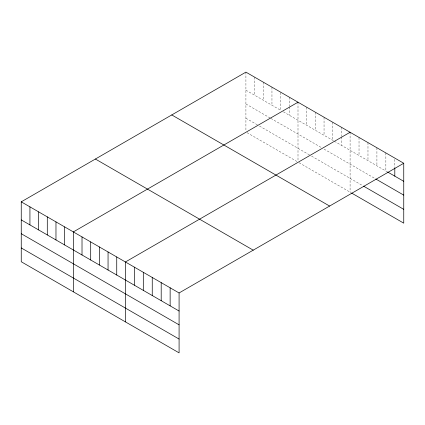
<?xml version="1.0" encoding="UTF-8"?>
<svg xmlns="http://www.w3.org/2000/svg" width="425" height="425" viewBox="0 0 425 425"><rect width="100%" height="100%" fill="white"/><g stroke="black" fill="none" stroke-linecap="round" stroke-linejoin="round"><path stroke-width="0.32" stroke-dasharray="2.12 1.59" d="M245.916 72.128L245.916 131.41M245.916 90.19L280.638 110.24L280.638 92.177M283.353 111.807L333.811 140.935M334.353 141.249L386.978 171.636M245.916 104.003L270.332 118.097M270.874 118.41L321.332 147.539M324.047 149.106L375.243 178.665M245.916 118.23L257.311 124.807M259.478 126.06L309.395 154.875M311.567 156.129L362.945 185.794M246.999 132.664L296.916 161.479M299.088 162.732L351.204 192.822M394.804 159.38L394.804 167.121M385.863 152.926L385.863 170.988M376.917 147.762L376.917 165.824M367.976 142.598L367.976 160.661M359.029 137.434L359.029 155.497M350.088 132.271L350.088 192.18M341.408 127.261L341.408 136.292M341.408 136.935L341.408 145.323M332.727 122.246L332.727 140.308M324.047 117.236L324.047 135.299M315.361 112.221L315.361 130.284M306.68 107.212L306.68 125.274M297.999 102.202L297.999 161.479M289.319 97.187L289.319 106.218M289.319 106.866L289.319 115.249M271.957 87.162L271.957 105.225M263.277 82.152L263.277 100.215M254.596 77.143L254.596 95.205"/><path stroke-width="0.64" d="M21.25 201.838L179.084 292.963L179.084 352.872L21.25 261.747L21.25 201.838L245.916 72.128L403.75 163.253L403.75 223.162L351.762 193.147M297.999 102.202L73.334 231.912L73.334 291.816M350.088 132.271L125.418 261.981L125.418 321.89M179.084 292.963L403.75 163.253M387.542 171.955L403.75 181.316M375.801 178.989L403.75 195.123M363.502 186.113L403.75 209.35M171.774 114.936L329.609 206.056M95.391 159.035L253.226 250.16M21.25 219.9L179.084 311.026M21.25 233.713L179.084 324.833M21.25 247.94L179.084 339.06M394.804 167.763L394.804 176.152M170.138 287.799L170.138 305.862M161.197 282.636L161.197 300.698M152.251 277.472L152.251 295.534M143.31 272.308L143.31 290.371M134.364 267.144L134.364 285.207M116.737 256.971L116.737 275.033M108.056 251.956L108.056 270.018M99.376 246.946L99.376 265.009M90.695 241.931L90.695 259.994M82.014 236.922L82.014 254.984M64.653 226.897L64.653 244.959M55.972 221.887L55.972 239.95M47.292 216.872L47.292 234.935M38.611 211.863L38.611 229.925M29.931 206.853L29.931 224.915"/></g></svg>
